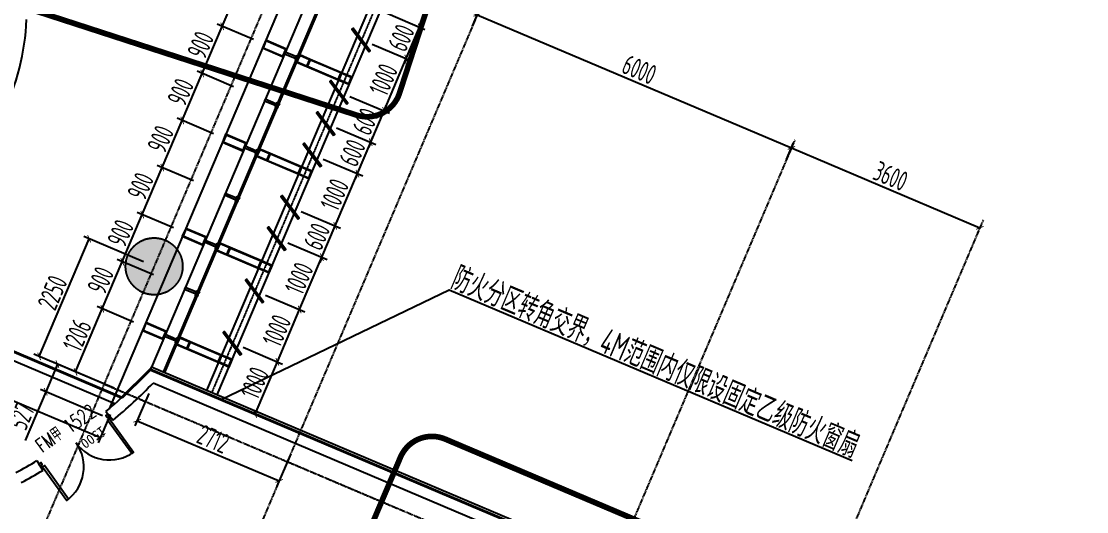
# Model space of a CAD drawing. Extents: x -3523 to 12007717, y -6694179 to 21431.
# Drawn here: x 11971026 to 11989759, y -6427453 to -6418820 of the extents above; entities that cross this region are included whole.
import ezdxf
from ezdxf.enums import TextEntityAlignment as Align
from ezdxf.xclip import XClip

# ---------------------------------------------------------------- set-up
doc = ezdxf.new("R2010")
doc.units = 0
doc.header["$LTSCALE"] = 10
doc.header["$MEASUREMENT"] = 0
doc.header["$XCLIPFRAME"] = 0
for name, pattern in [('A3-RG-axis-100$0$CENTER', [2, 1.25, -0.25, 0.25, -0.25]), ('A3-RI-4F$0$DASH', [0.35, 0.25, -0.1]), ('DASHED2', [0.375, 0.25, -0.125])]:
    doc.linetypes.add(name, pattern=pattern)
for name, color, linetype in [('A-CLOD', 200, 'Continuous'), ('A3-RB-4F-100$0$A-DIMS-100', 1, 'Continuous'), ('A3-RG-axis-100$0$A-DIMS-100', 1, 'Continuous'), ('A3-RG-axis-100$0$A-GRID', 1, 'A3-RG-axis-100$0$CENTER'), ('A3-RI-4F$0$$1$A-STRS-HRAL', 80, 'Continuous'), ('A3-RI-4F$0$A-DETAILS', 11, 'Continuous'), ('A3-RI-4F$0$A-DOOR', 32, 'Continuous'), ('A3-RI-4F$0$A-FACD-ALUM', 30, 'Continuous'), ('A3-RI-4F$0$A-FLOR', 2, 'Continuous'), ('A3-RI-4F$0$A-GLAZ', 140, 'Continuous'), ('A3-RI-4F$0$A-STRS-HRAL', 80, 'Continuous'), ('A3-RI-4F$0$A-WALL', 7, 'Continuous'), ('A3-RI-4F$0$A-WALL-FINI', 95, 'Continuous'), ('A3-RS-1F$0$A-HATH-GRAY', 8, 'Continuous'), ('A3-RS-1F$0$A-WALL', 7, 'Continuous'), ('A3-SYMB-4F-100$0$A-SYMB', 4, 'Continuous'), ('A3-SYMB-4F-100$0$A-SYMB-AREA', 4, 'Continuous'), ('A3-SYMB-4F-100$0$A-SYMB-DOOR', 3, 'Continuous'), ('A3-SYMB-4F-100$0$A-SYMB-DOOR1', 3, 'Continuous'), ('A3-SYMB-4F-100$0$A-SYMB-DOOR2', 3, 'Continuous'), ('A3-SYMB-4F-100$0$A-SYMB-DOOR3', 3, 'Continuous'), ('A3-SYMB-4F-100$0$A-SYMB-NAME', 4, 'Continuous'), ('A3-SYMB-4F-100$0$A-SYMB-NAME-E', 4, 'Continuous')]:
    doc.layers.add(name, color=color, linetype=linetype)
doc.styles.add('A3-RB-4F-100$0$XD2008', font='xd-hzs.shx', dxfattribs={"width": 0.7, "bigfont": 'xd-hztxt.shx'})
doc.styles.add('A3-RG-axis-100$0$XD2008', font='xd-hzs.shx', dxfattribs={"width": 0.7, "bigfont": 'xd-hztxt.shx'})
doc.styles.add('A3-RI-4F$0$Standard', font='')
doc.styles.add('A3-SYMB-4F-100$0$ECADI', font='hzs.shx', dxfattribs={"width": 0.7, "bigfont": 'hztxt.shx'})
doc.styles.add('A3-SYMB-4F-100$0$ECADI-TXT', font='simplex.shx', dxfattribs={"bigfont": 'hztxt.shx'})
doc.styles.get('A3-RI-4F$0$Standard').set_extended_font_data('SimSun')
doc.dimstyles.new('A3-RB-4F-100$0$XD100$0', dxfattribs={"dimscale": 100, "dimtxt": 3.5, "dimasz": 1, "dimexe": 1, "dimexo": 2, "dimgap": 0.5, "dimtad": 1, "dimdec": 0, "dimdsep": 46, "dimtxsty": 'A3-RB-4F-100$0$XD2008', "dimblk1": 'A3-RB-4F-100$0$_ARCHTICK', "dimblk2": 'A3-RB-4F-100$0$_ARCHTICK', "dimsah": 1, "dimcen": 2.5, "dimclrt": 4, "dimaunit": 1, "dimadec": 0, "dimazin": 0, "dimtfac": 1, "dimtdec": 0, "dimtix": 1, "dimtmove": 0, "dimatfit": 3, "dimfxl": 0, "dimtolj": 1, "dimtzin": 0, "dimarcsym": 0})
doc.dimstyles.new('A3-RG-axis-100$0$XD100$0', dxfattribs={"dimscale": 100, "dimtxt": 3.5, "dimasz": 1, "dimexe": 1, "dimexo": 2, "dimgap": 0.5, "dimtad": 1, "dimdec": 0, "dimdsep": 46, "dimtxsty": 'A3-RG-axis-100$0$XD2008', "dimblk1": 'A3-RG-axis-100$0$_ARCHTICK', "dimblk2": 'A3-RG-axis-100$0$_ARCHTICK', "dimsah": 1, "dimcen": 2.5, "dimclrt": 4, "dimaunit": 1, "dimadec": 0, "dimazin": 0, "dimtfac": 1, "dimtdec": 0, "dimtix": 1, "dimtmove": 0, "dimatfit": 3, "dimfxl": 0, "dimtolj": 1, "dimtzin": 0, "dimarcsym": 0})

# ---------------------------------------------------------------- blocks, each defined once
blk = doc.blocks.new('A3-RI-4F$0$J-双扇门-1500')
for points in [[(25, 80), (25, 805), (65, 805), (65, 80)], [(1475, 80), (1475, 805), (1435, 805), (1435, 80)], [(0, 80), (25, 80), (25, 40), (45, 40), (45, 0), (0, 0)], [(1500, 80), (1475, 80), (1475, 40), (1455, 40), (1455, 0), (1500, 0)]]:
    blk.add_lwpolyline(points, close=True)
for centre, start, end in [((25, 80), 0, 90), ((1475, 80), 90, 180)]:
    blk.add_arc(centre, 725, start, end)
at = {"layer": 'Defpoints', "style": 'A3-RI-4F$0$Standard'}
blk.add_text('1500', height=175, rotation=360, dxfattribs=at).set_placement((210, 94))
blk = doc.blocks.new('A3-RI-4F')
at = {"layer": 'A3-RI-4F$0$$1$A-STRS-HRAL'}
blk.add_lwpolyline([(11978237, -6391711), (11986781, -6392158), (11972568, -6425641)], dxfattribs=at)
at = {"layer": 'A3-RI-4F$0$A-DETAILS'}
for p, q in [((11975843, -6419462), (11975851, -6419482)), ((11975846, -6419456), (11975865, -6419448)), ((11975846, -6419456), (11975854, -6419475)), ((11975848, -6419449), (11975868, -6419441)), ((11975491, -6420291), (11975499, -6420310)), ((11975494, -6420284), (11975514, -6420276)), ((11975494, -6420284), (11975502, -6420304)), ((11975497, -6420278), (11975516, -6420270)), ((11975140, -6421119), (11975147, -6421139)), ((11975142, -6421113), (11975162, -6421105)), ((11975142, -6421113), (11975150, -6421132)), ((11975145, -6421106), (11975165, -6421098)), ((11974788, -6421948), (11974796, -6421967)), ((11974791, -6421941), (11974810, -6421933)), ((11974791, -6421941), (11974799, -6421961)), ((11974793, -6421935), (11974813, -6421927)), ((11974436, -6422776), (11974444, -6422796)), ((11974439, -6422770), (11974459, -6422762)), ((11974439, -6422770), (11974447, -6422789)), ((11974442, -6422763), (11974461, -6422755)), ((11974085, -6423605), (11974093, -6423624)), ((11974087, -6423598), (11974107, -6423590)), ((11974087, -6423598), (11974095, -6423618)), ((11974090, -6423592), (11974110, -6423584)), ((11973733, -6424433), (11973741, -6424453)), ((11973736, -6424426), (11973755, -6424419)), ((11973736, -6424426), (11973744, -6424446)), ((11973738, -6424420), (11973758, -6424412))]:
    blk.add_line(p, q, dxfattribs=at)
blk.add_lwpolyline([(11978189, -6391860), (11978365, -6391317), (11987372, -6391789), (11973315, -6424906)], dxfattribs=at)
for points in [[(11975632, -6419447), (11975691, -6419309), (11975323, -6419152), (11975264, -6419290)], [(11975627, -6419434), (11975678, -6419314), (11975328, -6419165), (11975277, -6419285)], [(11975840, -6419470), (11975851, -6419442), (11975667, -6419364), (11975656, -6419391)], [(11976105, -6419484), (11976046, -6419622), (11975862, -6419544), (11975921, -6419406)], [(11975851, -6419507), (11975863, -6419479), (11975854, -6419475), (11975842, -6419503)], [(11975886, -6419424), (11975874, -6419452), (11975865, -6419448), (11975877, -6419420)], [(11975883, -6419521), (11975895, -6419493), (11975886, -6419489), (11975874, -6419517)], [(11976092, -6419490), (11976041, -6419609), (11975875, -6419539), (11975926, -6419419)], [(11975918, -6419438), (11975907, -6419465), (11975898, -6419461), (11975909, -6419434)], [(11976657, -6419719), (11976599, -6419857), (11976046, -6419622), (11976105, -6419484)], [(11976644, -6419724), (11976593, -6419844), (11976060, -6419617), (11976110, -6419498)], [(11976841, -6419797), (11976783, -6419935), (11976599, -6419857), (11976657, -6419719)], [(11976828, -6419802), (11976778, -6419922), (11976612, -6419852), (11976663, -6419732)], [(11975488, -6420298), (11975500, -6420270), (11975316, -6420192), (11975304, -6420220)], [(11975499, -6420335), (11975511, -6420308), (11975502, -6420304), (11975490, -6420331)], [(11975535, -6420253), (11975523, -6420280), (11975514, -6420276), (11975525, -6420249)], [(11975532, -6420349), (11975543, -6420321), (11975534, -6420318), (11975522, -6420345)], [(11975567, -6420266), (11975555, -6420294), (11975546, -6420290), (11975558, -6420262)], [(11974929, -6421104), (11974988, -6420965), (11974619, -6420809), (11974561, -6420947)], [(11974924, -6421090), (11974974, -6420971), (11974625, -6420822), (11974574, -6420942)], [(11975136, -6421126), (11975148, -6421099), (11974964, -6421021), (11974952, -6421048)], [(11975402, -6421141), (11975343, -6421279), (11975159, -6421201), (11975218, -6421063)], [(11975183, -6421081), (11975171, -6421109), (11975162, -6421105), (11975174, -6421077)], [(11975389, -6421147), (11975338, -6421266), (11975172, -6421196), (11975223, -6421076)], [(11975215, -6421095), (11975203, -6421122), (11975194, -6421118), (11975206, -6421091)], [(11975148, -6421164), (11975159, -6421136), (11975150, -6421132), (11975139, -6421160)], [(11975180, -6421178), (11975192, -6421150), (11975182, -6421146), (11975171, -6421174)], [(11975954, -6421376), (11975895, -6421514), (11975343, -6421279), (11975402, -6421141)], [(11975941, -6421381), (11975890, -6421501), (11975356, -6421274), (11975407, -6421154)], [(11976138, -6421454), (11976080, -6421592), (11975895, -6421514), (11975954, -6421376)], [(11976125, -6421459), (11976074, -6421579), (11975909, -6421509), (11975959, -6421389)], [(11974785, -6421955), (11974797, -6421927), (11974612, -6421849), (11974601, -6421877)], [(11974796, -6421992), (11974808, -6421965), (11974799, -6421961), (11974787, -6421988)], [(11974831, -6421909), (11974820, -6421937), (11974810, -6421933), (11974822, -6421906)], [(11974828, -6422006), (11974840, -6421978), (11974831, -6421974), (11974819, -6422002)], [(11974863, -6421923), (11974852, -6421951), (11974843, -6421947), (11974854, -6421919)], [(11974226, -6422760), (11974284, -6422622), (11973916, -6422466), (11973857, -6422604)], [(11974220, -6422747), (11974271, -6422628), (11973921, -6422479), (11973870, -6422599)], [(11974433, -6422783), (11974445, -6422756), (11974261, -6422678), (11974249, -6422705)], [(11974698, -6422798), (11974640, -6422936), (11974456, -6422858), (11974514, -6422720)], [(11974480, -6422738), (11974468, -6422766), (11974459, -6422762), (11974470, -6422734)], [(11974685, -6422804), (11974635, -6422923), (11974469, -6422853), (11974520, -6422733)], [(11974512, -6422752), (11974500, -6422779), (11974491, -6422775), (11974503, -6422748)], [(11974444, -6422821), (11974456, -6422793), (11974447, -6422789), (11974435, -6422817)], [(11974477, -6422834), (11974488, -6422807), (11974479, -6422803), (11974467, -6422831)], [(11975251, -6423033), (11975192, -6423171), (11974640, -6422936), (11974698, -6422798)], [(11975238, -6423038), (11975187, -6423158), (11974653, -6422931), (11974704, -6422811)], [(11975435, -6423111), (11975376, -6423249), (11975192, -6423171), (11975251, -6423033)], [(11975422, -6423116), (11975371, -6423236), (11975205, -6423165), (11975256, -6423046)], [(11974081, -6423612), (11974093, -6423584), (11973909, -6423506), (11973897, -6423534)], [(11974093, -6423649), (11974104, -6423622), (11974095, -6423618), (11974084, -6423645)], [(11974128, -6423566), (11974116, -6423594), (11974107, -6423590), (11974119, -6423562)], [(11974125, -6423663), (11974137, -6423635), (11974127, -6423631), (11974116, -6423659)], [(11974160, -6423580), (11974148, -6423608), (11974139, -6423604), (11974151, -6423576)], [(11973522, -6424417), (11973581, -6424279), (11973213, -6424123), (11973154, -6424261)], [(11973517, -6424404), (11973568, -6424285), (11973218, -6424136), (11973167, -6424256)], [(11973730, -6424440), (11973742, -6424413), (11973557, -6424335), (11973546, -6424362)], [(11973741, -6424478), (11973753, -6424450), (11973744, -6424446), (11973732, -6424474)], [(11973995, -6424455), (11973936, -6424593), (11973752, -6424515), (11973811, -6424377)], [(11973776, -6424395), (11973765, -6424422), (11973755, -6424419), (11973767, -6424391)], [(11973773, -6424491), (11973785, -6424464), (11973776, -6424460), (11973764, -6424487)], [(11973982, -6424460), (11973931, -6424580), (11973766, -6424510), (11973816, -6424390)], [(11973808, -6424409), (11973797, -6424436), (11973788, -6424432), (11973799, -6424405)], [(11974547, -6424690), (11974489, -6424828), (11973936, -6424593), (11973995, -6424455)], [(11974534, -6424695), (11974484, -6424815), (11973950, -6424588), (11974000, -6424468)], [(11974732, -6424768), (11974673, -6424906), (11974489, -6424828), (11974547, -6424690)], [(11974718, -6424773), (11974668, -6424893), (11974502, -6424822), (11974553, -6424703)]]:
    blk.add_lwpolyline(points, close=True, dxfattribs=at)
at = {"layer": 'A3-RI-4F$0$A-FACD-ALUM'}
for points in [[(11977141, -6419357), (11977161, -6419342), (11976860, -6418943), (11976840, -6418958)], [(11976750, -6420277), (11976770, -6420262), (11976470, -6419863), (11976450, -6419878)], [(11976516, -6420830), (11976536, -6420815), (11976235, -6420415), (11976215, -6420430)], [(11976282, -6421382), (11976302, -6421367), (11976001, -6420968), (11975981, -6420983)], [(11975891, -6422303), (11975911, -6422288), (11975610, -6421888), (11975590, -6421903)], [(11975656, -6422855), (11975676, -6422840), (11975375, -6422441), (11975356, -6422456)], [(11975266, -6423775), (11975286, -6423760), (11974985, -6423361), (11974965, -6423376)], [(11974875, -6424696), (11974895, -6424681), (11974594, -6424282), (11974574, -6424297)]]:
    blk.add_lwpolyline(points, close=True, dxfattribs=at)
at = {"layer": 'A3-RI-4F$0$A-FLOR', "linetype": 'A3-RI-4F$0$DASH', "const_width": 50}
for points in [[(11907835, -6369053), (11897656, -6393034), (11898128, -6393234, -0.084697), (11913934, -6391267), (11915314, -6394764, -0.031408), (11917937, -6393922), (11918379, -6395667), (11918416, -6395812, -0.137995), (11924070, -6395803), (11938273, -6400393, -0.63707), (11939156, -6407589), (11916413, -6421801), (11915153, -6424770), (11915014, -6425097), (11914547, -6426197), (11920044, -6428530), (11921412, -6425308), (11977075, -6448936), (11985124, -6429973), (11973295, -6424952), (11972792, -6425445)], [(11972792, -6425445), (11965681, -6422415, -0.453186), (11964699, -6418243), (11968758, -6413466)]]:
    blk.add_lwpolyline(points, format="xyb", dxfattribs=at)
at = {"layer": 'A3-RI-4F$0$A-GLAZ'}
for p, q in [((11988805, -6391614), (11974465, -6425395)), ((11988509, -6391798), (11974281, -6425317))]:
    blk.add_line(p, q, dxfattribs=at)
for points in [[(11977975, -6391791), (11978205, -6391083), (11987705, -6391581), (11973522, -6424994)], [(11977951, -6391783), (11978187, -6391057), (11987742, -6391558), (11973545, -6425004)]]:
    blk.add_lwpolyline(points, dxfattribs=at)
at = {"layer": 'A3-RI-4F$0$A-GLAZ', "linetype": 'A3-RI-4F$0$DASH'}
blk.add_lwpolyline([(11987700, -6391656), (11988657, -6391706), (11974373, -6425356)], dxfattribs=at)
at = {"layer": 'A3-RI-4F$0$A-STRS-HRAL'}
for p, q in [((11965889, -6422515), (11972792, -6425445)), ((11972668, -6425555), (11965864, -6422667))]:
    blk.add_line(p, q, dxfattribs=at)
blk.add_arc((11966970, -6418628), 4150, 262.4541, 357.7647, dxfattribs=at)
at = {"layer": 'A3-RI-4F$0$A-WALL'}
for p, q in [((11985124, -6429973), (11973295, -6424952)), ((11980995, -6428438), (11973344, -6425190)), ((11972510, -6425690), (11972639, -6425843)), ((11971301, -6426554), (11971404, -6426726))]:
    blk.add_line(p, q, dxfattribs=at)
for radius, start, end in [(9550, 309.998, 316.4649), (9750, 309.998, 315.6479), (9550, 298.5105, 301.0706), (9750, 298.5105, 301.0706)]:
    blk.add_arc((11966372, -6418374), radius, start, end, dxfattribs=at)
at = {"layer": 'A3-RI-4F$0$A-WALL-FINI'}
for p in [(11973295, -6424952), (11985189, -6429947)]:
    blk.add_line(p, (11973315, -6424906), dxfattribs=at)
at = {"layer": 'A3-RI-4F$0$A-DOOR', "rotation": 215.7680788375609}
blk.add_blockref('A3-RI-4F$0$J-双扇门-1500', (11972550, -6425738), dxfattribs=at)
blk = doc.blocks.new('A3-RG-axis-100$0$_ARCHTICK')
at = {"color": 0, "linetype": 'ByBlock', "const_width": 0.15}
blk.add_lwpolyline([(-0.5, -0.5), (0.5, 0.5)], dxfattribs=at)
blk = doc.blocks.new('*D258')
at = {"layer": 'A3-RG-axis-100$0$A-DIMS-100', "color": 0, "lineweight": -2}
for p, q in [((11975735, -6417541), (11975861, -6417245)), ((11979043, -6418705), (11975821, -6417337)), ((11978957, -6418908), (11979082, -6418613))]:
    blk.add_line(p, q, dxfattribs=at)
at = {"layer": 'Defpoints', "color": 0}
for p in [(11975821, -6417337), (11975657, -6417725), (11978879, -6419092)]:
    blk.add_point(p, dxfattribs=at)
at = {"layer": 'A3-RG-axis-100$0$A-DIMS-100', "color": 0, "lineweight": -2, "xscale": 100, "yscale": 100, "zscale": 100}
for p, rotation in [((11975821, -6417337), 157.0000000217818), ((11979043, -6418705), 337.0000000217818)]:
    blk.add_blockref('A3-RG-axis-100$0$_ARCHTICK', p, dxfattribs=dict(at, rotation=rotation))
at = {"layer": 'A3-RG-axis-100$0$A-DIMS-100', "color": 4, "insert": (11977520, -6417814), "char_height": 350, "attachment_point": 5, "rotation": 337, "style": 'A3-RG-axis-100$0$XD2008'}
blk.add_mtext('\\A1;3500', dxfattribs=at)
blk = doc.blocks.new('*D262')
at = {"layer": 'A3-RG-axis-100$0$A-DIMS-100', "color": 0, "lineweight": -2}
for p, q in [((11978957, -6418908), (11979082, -6418613)), ((11979043, -6418705), (11984566, -6421049)), ((11984480, -6421253), (11984605, -6420957))]:
    blk.add_line(p, q, dxfattribs=at)
at = {"layer": 'Defpoints', "color": 0}
for p in [(11978879, -6419092), (11984566, -6421049), (11984402, -6421437)]:
    blk.add_point(p, dxfattribs=at)
at = {"layer": 'A3-RG-axis-100$0$A-DIMS-100', "color": 0, "lineweight": -2, "xscale": 100, "yscale": 100, "zscale": 100}
for p, rotation in [((11979043, -6418705), 156.9999999999013), ((11984566, -6421049), 336.9999999999013)]:
    blk.add_blockref('A3-RG-axis-100$0$_ARCHTICK', p, dxfattribs=dict(at, rotation=rotation))
at = {"layer": 'A3-RG-axis-100$0$A-DIMS-100', "color": 4, "insert": (11981893, -6419670), "char_height": 350, "attachment_point": 5, "rotation": 337, "style": 'A3-RG-axis-100$0$XD2008'}
blk.add_mtext('\\A1;6000', dxfattribs=at)
blk = doc.blocks.new('*D231')
at = {"layer": 'A3-RG-axis-100$0$A-DIMS-100', "color": 0, "lineweight": -2}
for p, q in [((11984566, -6421049), (11987880, -6422456)), ((11984545, -6421100), (11984527, -6421141)), ((11987859, -6422506), (11987841, -6422548))]:
    blk.add_line(p, q, dxfattribs=at)
at = {"layer": 'Defpoints', "color": 0}
for p in [(11984623, -6420915), (11987937, -6422322), (11987880, -6422456)]:
    blk.add_point(p, dxfattribs=at)
at = {"layer": 'A3-RG-axis-100$0$A-DIMS-100', "color": 0, "lineweight": -2, "xscale": 100, "yscale": 100, "zscale": 100}
for p, rotation in [((11984566, -6421049), 156.999999999898), ((11987880, -6422456), 336.999999999898)]:
    blk.add_blockref('A3-RG-axis-100$0$_ARCHTICK', p, dxfattribs=dict(at, rotation=rotation))
at = {"layer": 'A3-RG-axis-100$0$A-DIMS-100', "color": 4, "insert": (11986311, -6421545), "char_height": 350, "attachment_point": 5, "rotation": 337, "style": 'A3-RG-axis-100$0$XD2008'}
blk.add_mtext('\\A1;3600', dxfattribs=at)
blk = doc.blocks.new('*D305')
at = {"layer": 'A3-RG-axis-100$0$A-DIMS-100', "color": 0, "lineweight": -2}
for p, q in [((11971340, -6424720), (11972219, -6422649)), ((11973177, -6423055), (11972127, -6422610)), ((11972298, -6425127), (11971248, -6424681))]:
    blk.add_line(p, q, dxfattribs=at)
at = {"layer": 'Defpoints', "color": 0}
for p in [(11972219, -6422649), (11973361, -6423134), (11972482, -6425205)]:
    blk.add_point(p, dxfattribs=at)
at = {"layer": 'A3-RG-axis-100$0$A-DIMS-100', "color": 0, "lineweight": -2, "xscale": 100, "yscale": 100, "zscale": 100}
for p, rotation in [((11972219, -6422649), 67.00006332379806), ((11971340, -6424720), 247.000063323798)]:
    blk.add_blockref('A3-RG-axis-100$0$_ARCHTICK', p, dxfattribs=dict(at, rotation=rotation))
at = {"layer": 'A3-RG-axis-100$0$A-DIMS-100', "color": 4, "insert": (11971573, -6423597), "char_height": 350, "attachment_point": 5, "rotation": 67.0001, "style": 'A3-RG-axis-100$0$XD2008'}
blk.add_mtext('\\A1;2250', dxfattribs=at)
blk = doc.blocks.new('A3-SYMB-4F-100$0$ECADI-TAG-DOOR')
at = {"layer": 'A3-SYMB-4F-100$0$A-SYMB-DOOR', "style": 'A3-SYMB-4F-100$0$ECADI-TXT', "width": 0.7}
for tag, p in [('门窗主编号1', (-6.41, 7.26)), ('门窗主编号2', (2.08, 7.26))]:
    blk.add_attdef(tag, p, '', height=2.5, dxfattribs=at)
at = {"layer": 'A3-SYMB-4F-100$0$A-SYMB-DOOR', "style": 'A3-SYMB-4F-100$0$ECADI-TXT', "width": 0.7, "flags": 1}
for tag, p in [('洞口尺寸(宽X高)', (-6.42, 1.62)), ('备注', (-6.39, -1.21))]:
    blk.add_attdef(tag, p, '', height=2.5, dxfattribs=at)
at = {"layer": 'A3-SYMB-4F-100$0$A-SYMB-DOOR1', "style": 'A3-SYMB-4F-100$0$ECADI-TXT', "width": 0.7}
blk.add_attdef('门窗辅编号1', (-6.41, 4.41), '', height=2.5, dxfattribs=at)
at = {"layer": 'A3-SYMB-4F-100$0$A-SYMB-DOOR2', "style": 'A3-SYMB-4F-100$0$ECADI-TXT', "width": 0.7}
blk.add_attdef('门窗辅编号2', (-2.86, 4.41), '', height=2.5, dxfattribs=at)
at = {"layer": 'A3-SYMB-4F-100$0$A-SYMB-DOOR3', "style": 'A3-SYMB-4F-100$0$ECADI-TXT', "width": 0.7}
blk.add_attdef('门窗辅编号3', (2.32, 4.41), '', height=2.5, dxfattribs=at)
blk = doc.blocks.new('A3-SYMB-4F-100$0$ECADI-TAG-ROOM')
at = {"layer": 'A3-SYMB-4F-100$0$A-SYMB-AREA', "style": 'A3-SYMB-4F-100$0$ECADI', "width": 0.7}
blk.add_attdef('340M2', text='', height=2.5, dxfattribs=at).set_placement((7.17, -1.75), align=Align.MIDDLE_LEFT)
at = {"layer": 'A3-SYMB-4F-100$0$A-SYMB-NAME', "style": 'A3-SYMB-4F-100$0$ECADI', "width": 0.7}
blk.add_attdef('CHINESENAME', (-5.13, 0.09), '', height=4.5, dxfattribs=at)
at = {"layer": 'A3-SYMB-4F-100$0$A-SYMB-NAME-E', "style": 'A3-SYMB-4F-100$0$ECADI', "width": 0.7}
for tag, p in [('ENGLISHHIGH', (-5.13, 8.04)), ('ENGLISHLOW', (-5.13, 4.84))]:
    blk.add_attdef(tag, p, '', height=2.5, dxfattribs=at)
blk = doc.blocks.new('A3-SYMB-4F-100')
at = {"layer": 'A3-SYMB-4F-100$0$A-SYMB'}
blk.add_lwpolyline([(11974538, -6425480), (11978547, -6423545), (11985633, -6426553)], dxfattribs=at)
ref = blk.add_blockref('A3-SYMB-4F-100$0$ECADI-TAG-ROOM', (11979748, -6424013), dxfattribs=dict(at, xscale=99.99999999989049, yscale=100.0000000001164, rotation=336.9999999998162))
ref.add_attrib('CHINESENAME', '防火分区转角交界，4M范围内仅限设固定乙级防火窗扇', (11978547, -6423517), dxfattribs={"height": 450, "rotation": 337, "style": 'A3-SYMB-4F-100$0$ECADI', "width": 0.7})
at = {"layer": 'A3-SYMB-4F-100$0$A-SYMB-DOOR'}
ref = blk.add_blockref('A3-SYMB-4F-100$0$ECADI-TAG-DOOR', (11972397, -6426609, -333), dxfattribs=dict(at, xscale=99.99999999997294, yscale=100, zscale=100, rotation=34.98792025055114))
ref.add_attrib('门窗主编号1', 'FM甲', dxfattribs={"height": 250, "rotation": 34.9879, "style": 'A3-SYMB-4F-100$0$ECADI-TXT', "width": 0.7}).set_placement((11971791, -6426144, -333), align=Align.RIGHT)
ref.add_attrib('门窗主编号2', '1522', (11971874, -6426091), dxfattribs={"height": 250, "rotation": 34.9879, "style": 'A3-SYMB-4F-100$0$ECADI-TXT', "width": 0.7})
blk = doc.blocks.new('A3-RB-4F-100$0$_ARCHTICK')
at = {"color": 0, "linetype": 'ByBlock', "const_width": 0.15}
blk.add_lwpolyline([(-0.5, -0.5), (0.5, 0.5)], dxfattribs=at)
blk = doc.blocks.new('*D2833')
at = {"layer": 'A3-RB-4F-100$0$A-DIMS-100', "color": 0, "lineweight": -2}
for p, q in [((11974560, -6418910), (11974912, -6418082)), ((11975461, -6418315), (11974820, -6418043)), ((11975109, -6419143), (11974468, -6418871))]:
    blk.add_line(p, q, dxfattribs=at)
at = {"layer": 'Defpoints', "color": 0}
for p in [(11974912, -6418082), (11975645, -6418393), (11975293, -6419221)]:
    blk.add_point(p, dxfattribs=at)
at = {"layer": 'A3-RB-4F-100$0$A-DIMS-100', "color": 0, "lineweight": -2, "xscale": 100, "yscale": 100, "zscale": 100}
for p, rotation in [((11974912, -6418082), 67.00000002036309), ((11974560, -6418910), 247.0000000203631)]:
    blk.add_blockref('A3-RB-4F-100$0$_ARCHTICK', p, dxfattribs=dict(at, rotation=rotation))
at = {"layer": 'A3-RB-4F-100$0$A-DIMS-100', "color": 4, "insert": (11974529, -6418408), "char_height": 350, "attachment_point": 5, "rotation": 67, "style": 'A3-RB-4F-100$0$XD2008'}
blk.add_mtext('\\A1;900', dxfattribs=at)
blk = doc.blocks.new('*D2834')
at = {"layer": 'A3-RB-4F-100$0$A-DIMS-100', "color": 0, "lineweight": -2}
for p, q in [((11974208, -6419739), (11974560, -6418910)), ((11975109, -6419143), (11974468, -6418871)), ((11974758, -6419972), (11974116, -6419699))]:
    blk.add_line(p, q, dxfattribs=at)
at = {"layer": 'Defpoints', "color": 0}
for p in [(11974560, -6418910), (11975293, -6419221), (11974942, -6420050)]:
    blk.add_point(p, dxfattribs=at)
at = {"layer": 'A3-RB-4F-100$0$A-DIMS-100', "color": 0, "lineweight": -2, "xscale": 100, "yscale": 100, "zscale": 100}
for p, rotation in [((11974560, -6418910), 67.00000002031676), ((11974208, -6419739), 247.0000000203168)]:
    blk.add_blockref('A3-RB-4F-100$0$_ARCHTICK', p, dxfattribs=dict(at, rotation=rotation))
at = {"layer": 'A3-RB-4F-100$0$A-DIMS-100', "color": 4, "insert": (11974177, -6419236), "char_height": 350, "attachment_point": 5, "rotation": 67, "style": 'A3-RB-4F-100$0$XD2008'}
blk.add_mtext('\\A1;900', dxfattribs=at)
blk = doc.blocks.new('*D2835')
at = {"layer": 'A3-RB-4F-100$0$A-DIMS-100', "color": 0, "lineweight": -2}
for p, q in [((11973857, -6420567), (11974208, -6419739)), ((11974758, -6419972), (11974116, -6419699)), ((11974406, -6420800), (11973765, -6420528))]:
    blk.add_line(p, q, dxfattribs=at)
at = {"layer": 'Defpoints', "color": 0}
for p in [(11974208, -6419739), (11974942, -6420050), (11974590, -6420878)]:
    blk.add_point(p, dxfattribs=at)
at = {"layer": 'A3-RB-4F-100$0$A-DIMS-100', "color": 0, "lineweight": -2, "xscale": 100, "yscale": 100, "zscale": 100}
for p, rotation in [((11974208, -6419739), 67.00000002036309), ((11973857, -6420567), 247.0000000203631)]:
    blk.add_blockref('A3-RB-4F-100$0$_ARCHTICK', p, dxfattribs=dict(at, rotation=rotation))
at = {"layer": 'A3-RB-4F-100$0$A-DIMS-100', "color": 4, "insert": (11973826, -6420065), "char_height": 350, "attachment_point": 5, "rotation": 67, "style": 'A3-RB-4F-100$0$XD2008'}
blk.add_mtext('\\A1;900', dxfattribs=at)
blk = doc.blocks.new('*D2836')
at = {"layer": 'A3-RB-4F-100$0$A-DIMS-100', "color": 0, "lineweight": -2}
for p, q in [((11974406, -6420800), (11973765, -6420528)), ((11973505, -6421395), (11973857, -6420567)), ((11974054, -6421629), (11973413, -6421356))]:
    blk.add_line(p, q, dxfattribs=at)
at = {"layer": 'Defpoints', "color": 0}
for p in [(11973857, -6420567), (11974590, -6420878), (11974238, -6421707)]:
    blk.add_point(p, dxfattribs=at)
at = {"layer": 'A3-RB-4F-100$0$A-DIMS-100', "color": 0, "lineweight": -2, "xscale": 100, "yscale": 100, "zscale": 100}
for p, rotation in [((11973857, -6420567), 67.00000002025394), ((11973505, -6421395), 247.0000000202539)]:
    blk.add_blockref('A3-RB-4F-100$0$_ARCHTICK', p, dxfattribs=dict(at, rotation=rotation))
at = {"layer": 'A3-RB-4F-100$0$A-DIMS-100', "color": 4, "insert": (11973474, -6420893), "char_height": 350, "attachment_point": 5, "rotation": 67, "style": 'A3-RB-4F-100$0$XD2008'}
blk.add_mtext('\\A1;900', dxfattribs=at)
blk = doc.blocks.new('*D2837')
at = {"layer": 'A3-RB-4F-100$0$A-DIMS-100', "color": 0, "lineweight": -2}
for p, q in [((11973153, -6422224), (11973505, -6421395)), ((11974054, -6421629), (11973413, -6421356)), ((11973703, -6422457), (11973061, -6422185))]:
    blk.add_line(p, q, dxfattribs=at)
at = {"layer": 'Defpoints', "color": 0}
for p in [(11973505, -6421395), (11974238, -6421707), (11973887, -6422535)]:
    blk.add_point(p, dxfattribs=at)
at = {"layer": 'A3-RB-4F-100$0$A-DIMS-100', "color": 0, "lineweight": -2, "xscale": 100, "yscale": 100, "zscale": 100}
for p, rotation in [((11973505, -6421395), 67.00000002033991), ((11973153, -6422224), 247.0000000203399)]:
    blk.add_blockref('A3-RB-4F-100$0$_ARCHTICK', p, dxfattribs=dict(at, rotation=rotation))
at = {"layer": 'A3-RB-4F-100$0$A-DIMS-100', "color": 4, "insert": (11973122, -6421722), "char_height": 350, "attachment_point": 5, "rotation": 67, "style": 'A3-RB-4F-100$0$XD2008'}
blk.add_mtext('\\A1;900', dxfattribs=at)
blk = doc.blocks.new('*D2838')
at = {"layer": 'A3-RB-4F-100$0$A-DIMS-100', "color": 0, "lineweight": -2}
for p, q in [((11973703, -6422457), (11973061, -6422185)), ((11972802, -6423052), (11973153, -6422224)), ((11973351, -6423285), (11972710, -6423013))]:
    blk.add_line(p, q, dxfattribs=at)
at = {"layer": 'Defpoints', "color": 0}
for p in [(11973153, -6422224), (11973887, -6422535), (11973535, -6423364)]:
    blk.add_point(p, dxfattribs=at)
at = {"layer": 'A3-RB-4F-100$0$A-DIMS-100', "color": 0, "lineweight": -2, "xscale": 100, "yscale": 100, "zscale": 100}
for p, rotation in [((11973153, -6422224), 67.00000002036309), ((11972802, -6423052), 247.0000000203631)]:
    blk.add_blockref('A3-RB-4F-100$0$_ARCHTICK', p, dxfattribs=dict(at, rotation=rotation))
at = {"layer": 'A3-RB-4F-100$0$A-DIMS-100', "color": 4, "insert": (11972771, -6422550), "char_height": 350, "attachment_point": 5, "rotation": 67, "style": 'A3-RB-4F-100$0$XD2008'}
blk.add_mtext('\\A1;900', dxfattribs=at)
blk = doc.blocks.new('*D2839')
at = {"layer": 'A3-RB-4F-100$0$A-DIMS-100', "color": 0, "lineweight": -2}
for p, q in [((11972450, -6423881), (11972802, -6423052)), ((11973351, -6423285), (11972710, -6423013)), ((11972999, -6424114), (11972358, -6423842))]:
    blk.add_line(p, q, dxfattribs=at)
at = {"layer": 'Defpoints', "color": 0}
for p in [(11972802, -6423052), (11973535, -6423364), (11973183, -6424192)]:
    blk.add_point(p, dxfattribs=at)
at = {"layer": 'A3-RB-4F-100$0$A-DIMS-100', "color": 0, "lineweight": -2, "xscale": 100, "yscale": 100, "zscale": 100}
for p, rotation in [((11972802, -6423052), 67.00000002033991), ((11972450, -6423881), 247.0000000203399)]:
    blk.add_blockref('A3-RB-4F-100$0$_ARCHTICK', p, dxfattribs=dict(at, rotation=rotation))
at = {"layer": 'A3-RB-4F-100$0$A-DIMS-100', "color": 4, "insert": (11972419, -6423379), "char_height": 350, "attachment_point": 5, "rotation": 67, "style": 'A3-RB-4F-100$0$XD2008'}
blk.add_mtext('\\A1;900', dxfattribs=at)
blk = doc.blocks.new('*D2840')
at = {"layer": 'A3-RB-4F-100$0$A-DIMS-100', "color": 0, "lineweight": -2}
for p, q in [((11971979, -6424991), (11972450, -6423881)), ((11972999, -6424114), (11972358, -6423842)), ((11972528, -6425224), (11971887, -6424952))]:
    blk.add_line(p, q, dxfattribs=at)
at = {"layer": 'Defpoints', "color": 0}
for p in [(11972450, -6423881), (11973183, -6424192), (11972712, -6425302)]:
    blk.add_point(p, dxfattribs=at)
at = {"layer": 'A3-RB-4F-100$0$A-DIMS-100', "color": 0, "lineweight": -2, "xscale": 100, "yscale": 100, "zscale": 100}
for p, rotation in [((11972450, -6423881), 66.99999999998269), ((11971979, -6424991), 246.9999999999827)]:
    blk.add_blockref('A3-RB-4F-100$0$_ARCHTICK', p, dxfattribs=dict(at, rotation=rotation))
at = {"layer": 'A3-RB-4F-100$0$A-DIMS-100', "color": 4, "insert": (11972007, -6424348), "char_height": 350, "attachment_point": 5, "rotation": 67, "style": 'A3-RB-4F-100$0$XD2008'}
blk.add_mtext('\\A1;1206', dxfattribs=at)
blk = doc.blocks.new('*D3129')
at = {"layer": 'A3-RB-4F-100$0$A-DIMS-100', "color": 0, "lineweight": -2}
for p, q in [((11965786, -6422851), (11965573, -6423353)), ((11965612, -6423261), (11972416, -6426149)), ((11972590, -6425739), (11972377, -6426241))]:
    blk.add_line(p, q, dxfattribs=at)
at = {"layer": 'Defpoints', "color": 0}
for p in [(11965864, -6422667), (11972668, -6425555), (11972416, -6426149)]:
    blk.add_point(p, dxfattribs=at)
at = {"layer": 'A3-RB-4F-100$0$A-DIMS-100', "color": 0, "lineweight": -2, "xscale": 100, "yscale": 100, "zscale": 100}
for p, rotation in [((11965612, -6423261), 156.9999955519021), ((11972416, -6426149), 336.9999955519021)]:
    blk.add_blockref('A3-RB-4F-100$0$_ARCHTICK', p, dxfattribs=dict(at, rotation=rotation))
at = {"layer": 'A3-RB-4F-100$0$A-DIMS-100', "color": 4, "insert": (11969102, -6424498), "char_height": 350, "attachment_point": 5, "rotation": 337, "style": 'A3-RB-4F-100$0$XD2008'}
blk.add_mtext('\\A1;7391', dxfattribs=at)
blk = doc.blocks.new('*D2438')
at = {"layer": 'A3-RB-4F-100$0$A-DIMS-100', "color": 0, "lineweight": -2}
for p, q in [((11977820, -6417748), (11978513, -6418042)), ((11978030, -6418923), (11978421, -6418003)), ((11977429, -6418668), (11978122, -6418962))]:
    blk.add_line(p, q, dxfattribs=at)
at = {"layer": 'Defpoints', "color": 0}
for p in [(11977636, -6417669), (11978421, -6418003), (11977245, -6418590)]:
    blk.add_point(p, dxfattribs=at)
at = {"layer": 'A3-RB-4F-100$0$A-DIMS-100', "color": 0, "lineweight": -2, "xscale": 100, "yscale": 100, "zscale": 100}
for p, rotation in [((11978421, -6418003), 66.99999999977582), ((11978030, -6418923), 246.9999999997758)]:
    blk.add_blockref('A3-RB-4F-100$0$_ARCHTICK', p, dxfattribs=dict(at, rotation=rotation))
at = {"layer": 'A3-RB-4F-100$0$A-DIMS-100', "color": 4, "insert": (11978018, -6418375), "char_height": 350, "attachment_point": 5, "rotation": 67, "style": 'A3-RB-4F-100$0$XD2008'}
blk.add_mtext('\\A1;1000', dxfattribs=at)
blk = doc.blocks.new('*D2439')
at = {"layer": 'A3-RB-4F-100$0$A-DIMS-100', "color": 0, "lineweight": -2}
for p, q in [((11977429, -6418668), (11978122, -6418962)), ((11978030, -6418923), (11978069, -6418831)), ((11977795, -6419475), (11978030, -6418923)), ((11977195, -6419220), (11977887, -6419514)), ((11977795, -6419475), (11977756, -6419567))]:
    blk.add_line(p, q, dxfattribs=at)
at = {"layer": 'Defpoints', "color": 0}
for p in [(11977245, -6418590), (11978030, -6418923), (11977011, -6419142)]:
    blk.add_point(p, dxfattribs=at)
at = {"layer": 'A3-RB-4F-100$0$A-DIMS-100', "color": 0, "lineweight": -2, "xscale": 100, "yscale": 100, "zscale": 100}
for p, rotation in [((11978030, -6418923), 247.0000000000146), ((11977795, -6419475), 67.00000000001455)]:
    blk.add_blockref('A3-RB-4F-100$0$_ARCHTICK', p, dxfattribs=dict(at, rotation=rotation))
at = {"layer": 'A3-RB-4F-100$0$A-DIMS-100', "color": 4, "insert": (11977706, -6419111), "char_height": 350, "attachment_point": 5, "rotation": 67, "style": 'A3-RB-4F-100$0$XD2008'}
blk.add_mtext('\\A1;600', dxfattribs=at)
blk = doc.blocks.new('*D2440')
at = {"layer": 'A3-RB-4F-100$0$A-DIMS-100', "color": 0, "lineweight": -2}
for p, q in [((11977195, -6419220), (11977887, -6419514)), ((11977405, -6420396), (11977795, -6419475)), ((11976804, -6420141), (11977497, -6420435))]:
    blk.add_line(p, q, dxfattribs=at)
at = {"layer": 'Defpoints', "color": 0}
for p in [(11977011, -6419142), (11977795, -6419475), (11976620, -6420063)]:
    blk.add_point(p, dxfattribs=at)
at = {"layer": 'A3-RB-4F-100$0$A-DIMS-100', "color": 0, "lineweight": -2, "xscale": 100, "yscale": 100, "zscale": 100}
for p, rotation in [((11977795, -6419475), 66.99999999979894), ((11977405, -6420396), 246.9999999997989)]:
    blk.add_blockref('A3-RB-4F-100$0$_ARCHTICK', p, dxfattribs=dict(at, rotation=rotation))
at = {"layer": 'A3-RB-4F-100$0$A-DIMS-100', "color": 4, "insert": (11977393, -6419848), "char_height": 350, "attachment_point": 5, "rotation": 67, "style": 'A3-RB-4F-100$0$XD2008'}
blk.add_mtext('\\A1;1000', dxfattribs=at)
blk = doc.blocks.new('*D2441')
at = {"layer": 'A3-RB-4F-100$0$A-DIMS-100', "color": 0, "lineweight": -2}
for p, q in [((11976804, -6420141), (11977497, -6420435)), ((11977405, -6420396), (11977444, -6420304)), ((11977170, -6420948), (11977405, -6420396)), ((11976570, -6420693), (11977262, -6420987)), ((11977170, -6420948), (11977131, -6421040))]:
    blk.add_line(p, q, dxfattribs=at)
at = {"layer": 'Defpoints', "color": 0}
for p in [(11976620, -6420063), (11977405, -6420396), (11976386, -6420615)]:
    blk.add_point(p, dxfattribs=at)
at = {"layer": 'A3-RB-4F-100$0$A-DIMS-100', "color": 0, "lineweight": -2, "xscale": 100, "yscale": 100, "zscale": 100}
for p, rotation in [((11977405, -6420396), 247.0000000000093), ((11977170, -6420948), 67.00000000000928)]:
    blk.add_blockref('A3-RB-4F-100$0$_ARCHTICK', p, dxfattribs=dict(at, rotation=rotation))
at = {"layer": 'A3-RB-4F-100$0$A-DIMS-100', "color": 4, "insert": (11977080, -6420584), "char_height": 350, "attachment_point": 5, "rotation": 67, "style": 'A3-RB-4F-100$0$XD2008'}
blk.add_mtext('\\A1;600', dxfattribs=at)
blk = doc.blocks.new('*D2442')
at = {"layer": 'A3-RB-4F-100$0$A-DIMS-100', "color": 0, "lineweight": -2}
for p, q in [((11976570, -6420693), (11977262, -6420987)), ((11977170, -6420948), (11977209, -6420856)), ((11976936, -6421500), (11977170, -6420948)), ((11976335, -6421246), (11977028, -6421540)), ((11976936, -6421500), (11976897, -6421593))]:
    blk.add_line(p, q, dxfattribs=at)
at = {"layer": 'Defpoints', "color": 0}
for p in [(11976386, -6420615), (11977170, -6420948), (11976151, -6421167)]:
    blk.add_point(p, dxfattribs=at)
at = {"layer": 'A3-RB-4F-100$0$A-DIMS-100', "color": 0, "lineweight": -2, "xscale": 100, "yscale": 100, "zscale": 100}
for p, rotation in [((11977170, -6420948), 246.9999999997166), ((11976936, -6421500), 66.99999999971655)]:
    blk.add_blockref('A3-RB-4F-100$0$_ARCHTICK', p, dxfattribs=dict(at, rotation=rotation))
at = {"layer": 'A3-RB-4F-100$0$A-DIMS-100', "color": 4, "insert": (11976846, -6421136), "char_height": 350, "attachment_point": 5, "rotation": 67, "style": 'A3-RB-4F-100$0$XD2008'}
blk.add_mtext('\\A1;600', dxfattribs=at)
blk = doc.blocks.new('*D2443')
at = {"layer": 'A3-RB-4F-100$0$A-DIMS-100', "color": 0, "lineweight": -2}
for p, q in [((11976335, -6421246), (11977028, -6421540)), ((11976545, -6422421), (11976936, -6421500)), ((11975944, -6422166), (11976637, -6422460))]:
    blk.add_line(p, q, dxfattribs=at)
at = {"layer": 'Defpoints', "color": 0}
for p in [(11976151, -6421167), (11976936, -6421500), (11975760, -6422088)]:
    blk.add_point(p, dxfattribs=at)
at = {"layer": 'A3-RB-4F-100$0$A-DIMS-100', "color": 0, "lineweight": -2, "xscale": 100, "yscale": 100, "zscale": 100}
for p, rotation in [((11976936, -6421500), 66.99999999988684), ((11976545, -6422421), 246.9999999998868)]:
    blk.add_blockref('A3-RB-4F-100$0$_ARCHTICK', p, dxfattribs=dict(at, rotation=rotation))
at = {"layer": 'A3-RB-4F-100$0$A-DIMS-100', "color": 4, "insert": (11976533, -6421873), "char_height": 350, "attachment_point": 5, "rotation": 67, "style": 'A3-RB-4F-100$0$XD2008'}
blk.add_mtext('\\A1;1000', dxfattribs=at)
blk = doc.blocks.new('*D2444')
at = {"layer": 'A3-RB-4F-100$0$A-DIMS-100', "color": 0, "lineweight": -2}
for p, q in [((11975944, -6422166), (11976637, -6422460)), ((11976545, -6422421), (11976584, -6422329)), ((11976311, -6422973), (11976545, -6422421)), ((11975710, -6422718), (11976403, -6423012)), ((11976311, -6422973), (11976272, -6423065))]:
    blk.add_line(p, q, dxfattribs=at)
at = {"layer": 'Defpoints', "color": 0}
for p in [(11975760, -6422088), (11976545, -6422421), (11975526, -6422640)]:
    blk.add_point(p, dxfattribs=at)
at = {"layer": 'A3-RB-4F-100$0$A-DIMS-100', "color": 0, "lineweight": -2, "xscale": 100, "yscale": 100, "zscale": 100}
for p, rotation in [((11976545, -6422421), 246.9999999998461), ((11976311, -6422973), 66.99999999984612)]:
    blk.add_blockref('A3-RB-4F-100$0$_ARCHTICK', p, dxfattribs=dict(at, rotation=rotation))
at = {"layer": 'A3-RB-4F-100$0$A-DIMS-100', "color": 4, "insert": (11976221, -6422609), "char_height": 350, "attachment_point": 5, "rotation": 67, "style": 'A3-RB-4F-100$0$XD2008'}
blk.add_mtext('\\A1;600', dxfattribs=at)
blk = doc.blocks.new('*D2445')
at = {"layer": 'A3-RB-4F-100$0$A-DIMS-100', "color": 0, "lineweight": -2}
for p, q in [((11975710, -6422718), (11976403, -6423012)), ((11975920, -6423894), (11976311, -6422973)), ((11975319, -6423639), (11976012, -6423933))]:
    blk.add_line(p, q, dxfattribs=at)
at = {"layer": 'Defpoints', "color": 0}
for p in [(11975526, -6422640), (11976311, -6422973), (11975135, -6423561)]:
    blk.add_point(p, dxfattribs=at)
at = {"layer": 'A3-RB-4F-100$0$A-DIMS-100', "color": 0, "lineweight": -2, "xscale": 100, "yscale": 100, "zscale": 100}
for p, rotation in [((11976311, -6422973), 66.99999999989004), ((11975920, -6423894), 246.99999999989)]:
    blk.add_blockref('A3-RB-4F-100$0$_ARCHTICK', p, dxfattribs=dict(at, rotation=rotation))
at = {"layer": 'A3-RB-4F-100$0$A-DIMS-100', "color": 4, "insert": (11975908, -6423346), "char_height": 350, "attachment_point": 5, "rotation": 67, "style": 'A3-RB-4F-100$0$XD2008'}
blk.add_mtext('\\A1;1000', dxfattribs=at)
blk = doc.blocks.new('*D2446')
at = {"layer": 'A3-RB-4F-100$0$A-DIMS-100', "color": 0, "lineweight": -2}
for p, q in [((11975319, -6423639), (11976012, -6423933)), ((11975529, -6424814), (11975920, -6423894)), ((11974929, -6424559), (11975621, -6424853))]:
    blk.add_line(p, q, dxfattribs=at)
at = {"layer": 'Defpoints', "color": 0}
for p in [(11975135, -6423561), (11975920, -6423894), (11974744, -6424481)]:
    blk.add_point(p, dxfattribs=at)
at = {"layer": 'A3-RB-4F-100$0$A-DIMS-100', "color": 0, "lineweight": -2, "xscale": 100, "yscale": 100, "zscale": 100}
for p, rotation in [((11975920, -6423894), 66.9999999998844), ((11975529, -6424814), 246.9999999998844)]:
    blk.add_blockref('A3-RB-4F-100$0$_ARCHTICK', p, dxfattribs=dict(at, rotation=rotation))
at = {"layer": 'A3-RB-4F-100$0$A-DIMS-100', "color": 4, "insert": (11975517, -6424266), "char_height": 350, "attachment_point": 5, "rotation": 67, "style": 'A3-RB-4F-100$0$XD2008'}
blk.add_mtext('\\A1;1000', dxfattribs=at)
blk = doc.blocks.new('*D2447')
at = {"layer": 'A3-RB-4F-100$0$A-DIMS-100', "color": 0, "lineweight": -2}
for p, q in [((11974929, -6424559), (11975621, -6424853)), ((11975138, -6425735), (11975529, -6424814)), ((11974538, -6425480), (11975230, -6425774))]:
    blk.add_line(p, q, dxfattribs=at)
at = {"layer": 'Defpoints', "color": 0}
for p in [(11974744, -6424481), (11975529, -6424814), (11974354, -6425402)]:
    blk.add_point(p, dxfattribs=at)
at = {"layer": 'A3-RB-4F-100$0$A-DIMS-100', "color": 0, "lineweight": -2, "xscale": 100, "yscale": 100, "zscale": 100}
for p, rotation in [((11975529, -6424814), 66.99999999989967), ((11975138, -6425735), 246.9999999998996)]:
    blk.add_blockref('A3-RB-4F-100$0$_ARCHTICK', p, dxfattribs=dict(at, rotation=rotation))
at = {"layer": 'A3-RB-4F-100$0$A-DIMS-100', "color": 4, "insert": (11975127, -6425187), "char_height": 350, "attachment_point": 5, "rotation": 67, "style": 'A3-RB-4F-100$0$XD2008'}
blk.add_mtext('\\A1;1000', dxfattribs=at)
blk = doc.blocks.new('*D2556')
at = {"layer": 'A3-RB-4F-100$0$A-DIMS-100', "color": 0, "lineweight": -2}
for p, q in [((11972661, -6425280), (11971569, -6424817)), ((11971661, -6424856), (11971455, -6425341)), ((11971455, -6425341), (11971092, -6426197)), ((11972455, -6425765), (11971363, -6425302))]:
    blk.add_line(p, q, dxfattribs=at)
at = {"layer": 'Defpoints', "color": 0}
for p in [(11971661, -6424856), (11972845, -6425359), (11972639, -6425843)]:
    blk.add_point(p, dxfattribs=at)
at = {"layer": 'A3-RB-4F-100$0$A-DIMS-100', "color": 0, "lineweight": -2, "xscale": 100, "yscale": 100, "zscale": 100}
for p, rotation in [((11971661, -6424856), 66.99999999973038), ((11971455, -6425341), 246.9999999997304)]:
    blk.add_blockref('A3-RB-4F-100$0$_ARCHTICK', p, dxfattribs=dict(at, rotation=rotation))
at = {"layer": 'A3-RB-4F-100$0$A-DIMS-100', "color": 4, "insert": (11971028, -6425773), "char_height": 350, "attachment_point": 5, "rotation": 67, "style": 'A3-RB-4F-100$0$XD2008'}
blk.add_mtext('\\A1;527', dxfattribs=at)
blk = doc.blocks.new('*D2557')
at = {"layer": 'A3-RB-4F-100$0$A-DIMS-100', "color": 0, "lineweight": -2}
for p, q in [((11973266, -6425374), (11973024, -6425944)), ((11973063, -6425852), (11975560, -6426911)), ((11975762, -6426434), (11975521, -6427003))]:
    blk.add_line(p, q, dxfattribs=at)
at = {"layer": 'Defpoints', "color": 0}
for p in [(11973344, -6425190), (11975840, -6426250), (11975560, -6426911)]:
    blk.add_point(p, dxfattribs=at)
at = {"layer": 'A3-RB-4F-100$0$A-DIMS-100', "color": 0, "lineweight": -2, "xscale": 100, "yscale": 100, "zscale": 100}
for p, rotation in [((11973063, -6425852), 157.000000040832), ((11975560, -6426911), 337.0000000408319)]:
    blk.add_blockref('A3-RB-4F-100$0$_ARCHTICK', p, dxfattribs=dict(at, rotation=rotation))
at = {"layer": 'A3-RB-4F-100$0$A-DIMS-100', "color": 4, "insert": (11974399, -6426174), "char_height": 350, "attachment_point": 5, "rotation": 337, "style": 'A3-RB-4F-100$0$XD2008'}
blk.add_mtext('\\A1;2712', dxfattribs=at)
blk = doc.blocks.new('A3-RS-1F')
at = {"layer": 'A3-RS-1F$0$A-HATH-GRAY'}
h = blk.add_hatch(color=256, dxfattribs=at)
edge = h.paths.add_edge_path()
edge.add_arc((11973361, -6423134), 501, 0, 360)
at = {"layer": 'A3-RS-1F$0$A-WALL'}
blk.add_circle((11973361, -6423134), 501, dxfattribs=at)
blk = doc.blocks.new('A3-RG-axis-100')
at = {"layer": 'A3-RG-axis-100$0$A-GRID'}
for p, q in [((11987492, -6389843.2), (11971114.4, -6428426.5)), ((11979102.4, -6418565.4), (11947827.8, -6492243.7)), ((11984625.5, -6420909.8), (11976733.4, -6439502.5)), ((11987939.3, -6422316.5), (11976921.4, -6448273.1)), ((11972482, -6425204.7), (11993552.3, -6434148.5))]:
    blk.add_line(p, q, dxfattribs=at)
at = {"layer": 'A3-RG-axis-100$0$A-DIMS-100'}
dim = blk.add_linear_dim(base=(11975821.5, -6417337.3), p1=(11978878.7, -6419092.4), p2=(11975657, -6417724.8), angle=337, dimstyle='A3-RG-axis-100$0$XD100$0', override={"dimasz": 1}, dxfattribs=at)
dim.commit()
dim.dimension.update_dxf_attribs({"geometry": '*D258', "text_midpoint": (11977520.3, -6417814)})
dim = blk.add_aligned_dim(p1=(11978878.7, -6419092.4), p2=(11984401.8, -6421436.8), distance=420.9, text='6000', dimstyle='A3-RG-axis-100$0$XD100$0', override={"dimasz": 1}, dxfattribs=at)
dim.commit()
dim.dimension.update_dxf_attribs({"geometry": '*D262', "text_midpoint": (11981892.7, -6419670)})
for p1, p2, distance, picture, middle in [((11984623.1, -6420915.4), (11987937, -6422322.1), -145.4, '*D231', (11986311.1, -6421545.5)), ((11972482, -6425204.7), (11973361.1, -6423133.6), 1240.3, '*D305', (11971572.7, -6423596.6))]:
    dim = blk.add_aligned_dim(p1=p1, p2=p2, distance=distance, dimstyle='A3-RG-axis-100$0$XD100$0', override={"dimasz": 1}, dxfattribs=at)
    dim.commit()
    dim.dimension.update_dxf_attribs({"geometry": picture, "text_midpoint": middle})
blk = doc.blocks.new('A3-RB-4F-100')
at = {"layer": 'A3-RB-4F-100$0$A-DIMS-100'}
for p1, p2, distance, picture, middle in [((11977245.2, -6418590), (11977635.9, -6417669.5), -852.5, '*D2438', (11978018.1, -6418374.9)), ((11977010.7, -6419142.3), (11977245.2, -6418590), -852.5, '*D2439', (11977705.5, -6419111.3)), ((11976620, -6420062.8), (11977010.7, -6419142.3), -852.5, '*D2440', (11977392.9, -6419847.7)), ((11976385.6, -6420615.1), (11976620, -6420062.8), -852.5, '*D2441', (11977080.4, -6420584.1)), ((11976151.1, -6421167.4), (11976385.6, -6420615.1), -852.5, '*D2442', (11976845.9, -6421136.4)), ((11975760.4, -6422087.9), (11976151.1, -6421167.4), -852.5, '*D2443', (11976533.3, -6421872.8)), ((11975525.9, -6422640.2), (11975760.4, -6422087.9), -852.5, '*D2444', (11976220.7, -6422609.2)), ((11975135.2, -6423560.7), (11975525.9, -6422640.2), -852.5, '*D2445', (11975908.2, -6423345.6)), ((11974744.5, -6424481.2), (11975135.2, -6423560.7), -852.5, '*D2446', (11975517.4, -6424266.1)), ((11974353.8, -6425401.7), (11974744.5, -6424481.2), -852.5, '*D2447', (11975126.7, -6425186.6)), ((11973343.7, -6425190.2), (11975840.5, -6426250.1), -718.4, '*D2557', (11974399.3, -6426174.3))]:
    dim = blk.add_aligned_dim(p1=p1, p2=p2, distance=distance, dimstyle='A3-RB-4F-100$0$XD100$0', dxfattribs=at)
    dim.commit()
    dim.dimension.update_dxf_attribs({"geometry": picture, "text_midpoint": middle})
for base, p1, p2, text, picture, middle in [((11974911.8, -6418081.6), (11975293.3, -6419221.3), (11975645, -6418392.9), '900', '*D2833', (11974736, -6418495.9)), ((11974560.1, -6418910.1), (11974941.7, -6420049.8), (11975293.3, -6419221.3), '900', '*D2834', (11974384.3, -6419324.3)), ((11974208.5, -6419738.5), (11974590, -6420878.2), (11974941.7, -6420049.8), '900', '*D2835', (11974032.6, -6420152.8)), ((11973856.8, -6420567), (11974238.3, -6421706.7), (11974590, -6420878.2), '900', '*D2836', (11973681, -6420981.2)), ((11973505.1, -6421395.5), (11973886.7, -6422535.1), (11974238.3, -6421706.7), '900', '*D2837', (11973329.3, -6421809.7)), ((11973153.5, -6422223.9), (11973535, -6423363.6), (11973886.7, -6422535.1), '900', '*D2838', (11972977.7, -6422638.1)), ((11972801.8, -6423052.4), (11973183.4, -6424192), (11973535, -6423363.6), '900', '*D2839', (11972626, -6423466.6)), ((11972450.2, -6423880.8), (11972712.1, -6425302.4), (11973183.4, -6424192), '1206', '*D2840', (11972214.5, -6424436))]:
    dim = blk.add_linear_dim(base=base, p1=p1, p2=p2, angle=67, text=text, dimstyle='A3-RB-4F-100$0$XD100$0', override={"dimasz": 1, "dimadec": 3}, dxfattribs=at)
    dim.commit()
    dim.dimension.update_dxf_attribs({"geometry": picture, "text_midpoint": middle, "dimtype": 129})
dim = blk.add_aligned_dim(p1=(11965864, -6422667.1), p2=(11972667.8, -6425555.1), distance=-645.1, dimstyle='A3-RB-4F-100$0$XD100$0', override={"dimasz": 1, "dimadec": 3}, dxfattribs=at)
dim.commit()
dim.dimension.update_dxf_attribs({"geometry": '*D3129', "text_midpoint": (11969101.7, -6424497.8)})
dim = blk.add_linear_dim(base=(11971661.3, -6424856.3), p1=(11972638.8, -6425843.5), p2=(11972844.6, -6425358.6), angle=67, dimstyle='A3-RB-4F-100$0$XD100$0', dxfattribs=at)
dim.commit()
dim.dimension.update_dxf_attribs({"geometry": '*D2556', "text_midpoint": (11971234.7, -6425861.3), "dimtype": 129})

msp = doc.modelspace()

# ---------------------------------------------------------------- linework, layer by layer
at = {"layer": 'A-CLOD', "linetype": 'DASHED2', "const_width": 100}
for points in [[(11972950, -6406278), (11980711, -6408800, -0.414214), (11981096, -6409556), (11977675, -6420086, -0.414214), (11976919, -6420471), (11969158, -6417949, -0.414214), (11968773, -6417193), (11972194, -6406663, -0.414214)], [(11978480, -6426175), (11985752, -6429262, -0.414214), (11986069, -6430049), (11982025, -6439576, -0.414214), (11981239, -6439894), (11973967, -6436807, -0.414214), (11973649, -6436020), (11977693, -6426493, -0.414214)]]:
    msp.add_lwpolyline(points, format="xyb", close=True, dxfattribs=at)

# ---------------------------------------------------------------- block references
for name in ['A3-RB-4F-100', 'A3-RI-4F', 'A3-RG-axis-100', 'A3-SYMB-4F-100']:
    msp.add_blockref(name, (0, 0))
ref = msp.add_blockref('A3-RS-1F', (0, 0))
XClip(ref).set_block_clipping_path([(11871425.4322899505, -6415321.6611522771), (11906602.3863900397, -6425223.3304480491), (11927660.6718041506, -6433885.5894491719), (11979180.2172092292, -6452870.0973187089), (12006666.0703704003, -6383055.1873073513), (11899640.5729718395, -6357118.50795958), (11882000.8699817006, -6406957.6178313009)])

doc.saveas('drawing.dxf')
